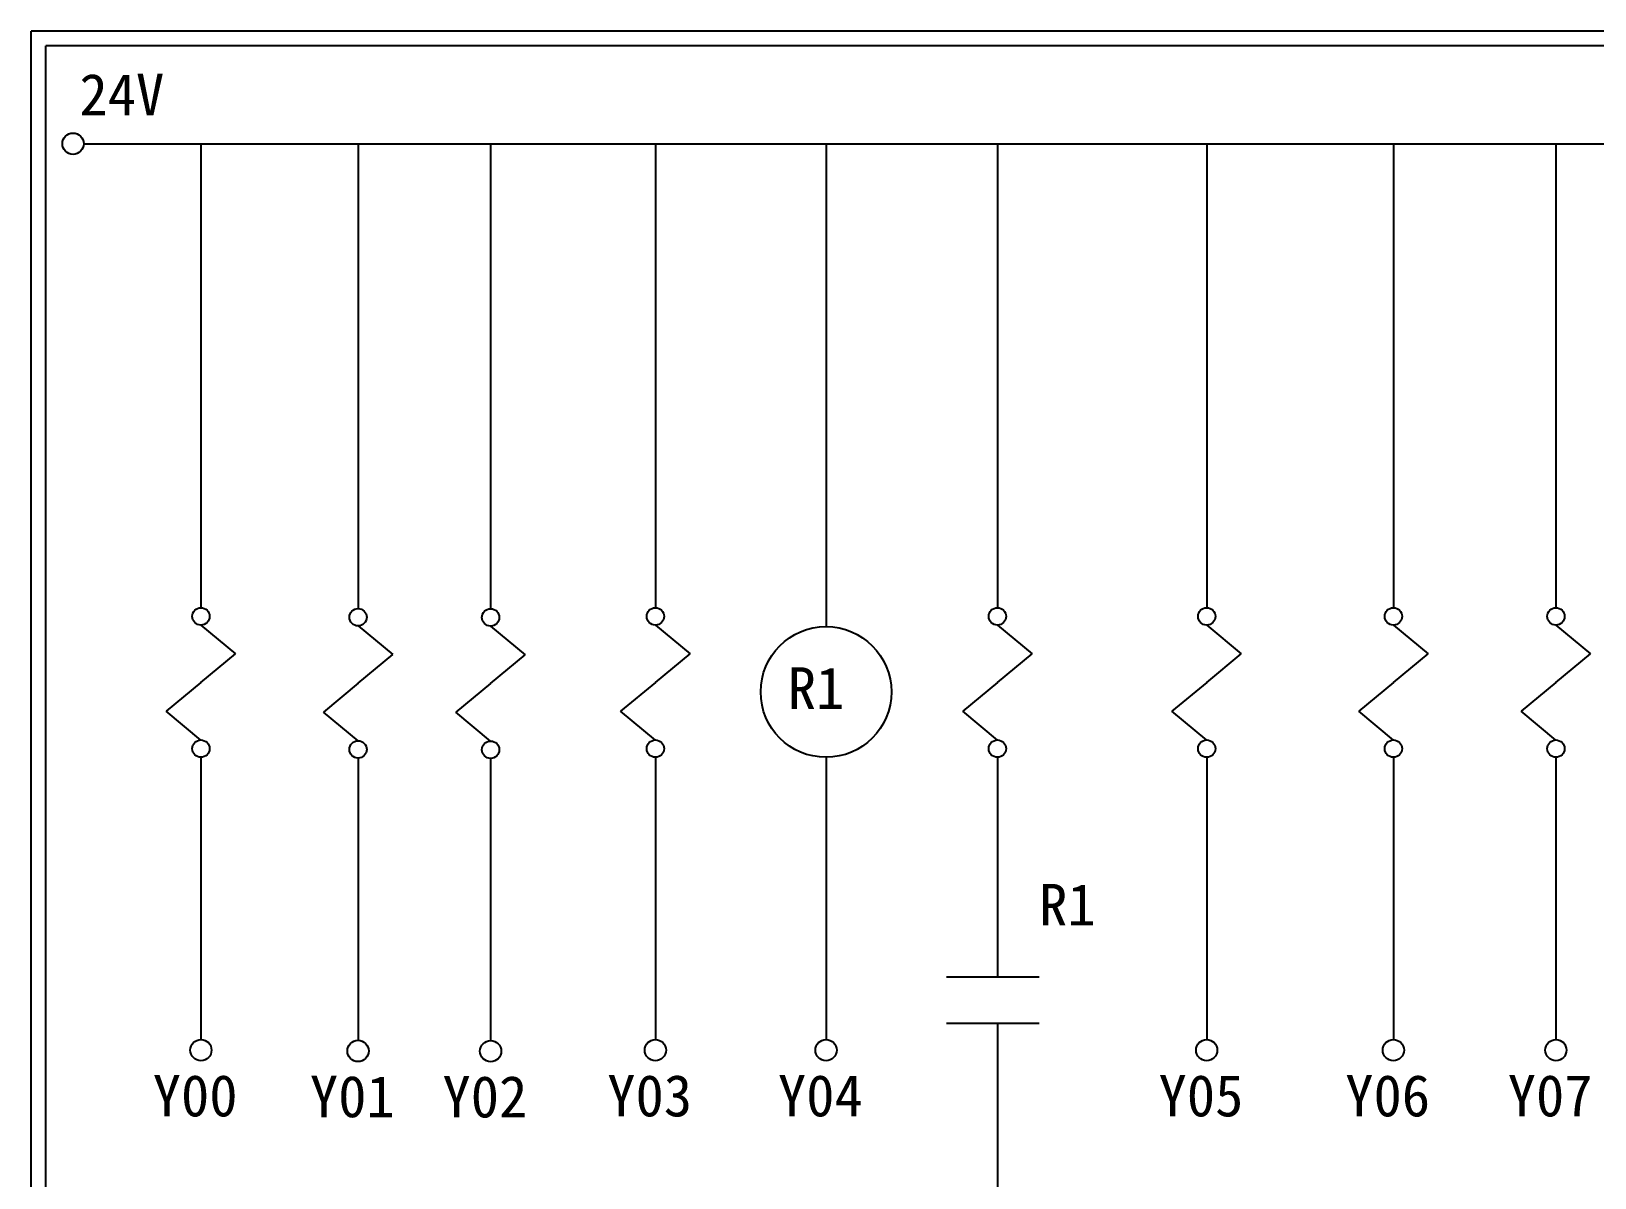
# Model space of a CAD drawing. Extents: x 889 to 1176, y 251 to 455.
# Drawn here: x 889.1 to 1024.5, y 355.8 to 455.2 of the extents above; entities that cross this region are included whole.
import ezdxf

# ---------------------------------------------------------------- set-up
doc = ezdxf.new("R2010")
doc.units = 0
doc.layers.get('0').update_dxf_attribs({"linetype": 'CONTINUOUS'})
doc.layers.add('圖框層', color=7, linetype='CONTINUOUS')
doc.layers.add('標尺寸層', color=3, linetype='CONTINUOUS')
doc.styles.add('STSL', font='kaiu.ttf')

msp = doc.modelspace()

# ---------------------------------------------------------------- linework, layer by layer
for p, q in [((968.33, 373.23), (976.36, 373.23)), ((968.33, 369.23), (976.36, 369.23)), ((972.74, 367.81), (972.74, 348.15))]:
    msp.add_line(p, q)
at = {"layer": '圖框層', "color": 7}
for p, q in [((1176.07, 455.16), (889.07, 455.16)), ((889.07, 251.2), (889.07, 455.16)), ((1174.82, 453.91), (890.32, 453.91)), ((890.32, 252.44), (890.32, 453.91))]:
    msp.add_line(p, q, dxfattribs=at)
at = {"layer": '標尺寸層', "color": 7}
for p, q in [((893.61, 445.42), (1171.21, 445.42)), ((903.76, 445.42), (903.76, 405.22)), ((917.37, 445.35), (917.37, 405.15)), ((928.85, 445.33), (928.85, 405.13)), ((943.12, 445.42), (943.12, 405.22)), ((957.9, 445.42), (957.9, 403.59)), ((972.74, 445.42), (972.74, 405.22)), ((990.86, 445.42), (990.86, 405.22)), ((1007.03, 445.42), (1007.03, 405.22)), ((1021.1, 445.42), (1021.1, 405.22)), ((903.76, 403.72), (906.76, 401.23)), ((917.37, 403.65), (920.37, 401.16)), ((928.85, 403.63), (931.85, 401.14)), ((943.12, 403.72), (946.12, 401.23)), ((972.74, 403.72), (975.74, 401.23)), ((990.86, 403.72), (993.86, 401.23)), ((1007.03, 403.72), (1010.04, 401.23)), ((1021.1, 403.72), (1024.11, 401.23)), ((903.76, 398.74), (906.76, 401.23)), ((917.37, 398.67), (920.37, 401.16)), ((928.85, 398.65), (931.85, 401.14)), ((943.12, 398.74), (946.12, 401.23)), ((972.74, 398.74), (975.74, 401.23)), ((990.86, 398.74), (993.86, 401.23)), ((1007.03, 398.74), (1010.04, 401.23)), ((1021.1, 398.74), (1024.11, 401.23)), ((903.76, 398.74), (900.75, 396.25)), ((917.37, 398.67), (914.37, 396.18)), ((928.85, 398.65), (925.84, 396.16)), ((943.12, 398.74), (940.11, 396.25)), ((972.74, 398.74), (969.73, 396.25)), ((990.86, 398.74), (987.85, 396.25)), ((1007.03, 398.74), (1004.03, 396.25)), ((1021.1, 398.74), (1018.1, 396.25)), ((903.76, 393.76), (900.75, 396.25)), ((917.37, 393.69), (914.37, 396.18)), ((928.85, 393.67), (925.84, 396.16)), ((943.12, 393.76), (940.11, 396.25)), ((972.74, 393.76), (969.73, 396.25)), ((990.86, 393.76), (987.85, 396.25)), ((1007.03, 393.76), (1004.03, 396.25)), ((1021.1, 393.76), (1018.1, 396.25)), ((903.76, 392.26), (903.76, 367.81)), ((917.37, 392.19), (917.37, 367.74)), ((928.85, 392.17), (928.85, 367.72)), ((943.12, 392.26), (943.12, 367.81)), ((957.9, 392.26), (957.9, 367.81)), ((972.74, 392.26), (972.74, 373.23)), ((990.86, 392.26), (990.86, 367.81)), ((1007.03, 392.26), (1007.03, 367.81)), ((1021.1, 392.26), (1021.1, 367.81)), ((972.74, 369.23), (972.74, 367.81))]:
    msp.add_line(p, q, dxfattribs=at)
for centre, radius in [((892.69, 445.42), 0.92), ((903.76, 404.47), 0.751), ((917.37, 404.4), 0.751), ((928.85, 404.38), 0.751), ((943.12, 404.47), 0.751), ((972.74, 404.47), 0.751), ((990.86, 404.47), 0.751), ((1007.03, 404.47), 0.751), ((1021.1, 404.47), 0.751), ((957.9, 397.92), 5.66), ((903.76, 393.01), 0.751), ((917.37, 392.94), 0.751), ((928.85, 392.92), 0.751), ((943.12, 393.01), 0.751), ((972.74, 393.01), 0.751), ((990.86, 393.01), 0.751), ((1007.03, 393.01), 0.751), ((1021.1, 393.01), 0.751), ((903.76, 366.89), 0.92), ((917.37, 366.82), 0.92), ((928.85, 366.8), 0.92), ((943.12, 366.89), 0.92), ((957.9, 366.89), 0.92), ((990.86, 366.89), 0.92), ((1007.03, 366.89), 0.92), ((1021.1, 366.89), 0.92)]:
    msp.add_circle(centre, radius, dxfattribs=at)

# ---------------------------------------------------------------- texts
at = {"layer": '圖框層', "color": 4, "style": 'STSL'}
for s, p in [('24V', (893.24, 447.88)), ('R1', (954.58, 396.46)), ('R1', (976.35, 377.69)), ('Y00', (899.59, 361.15)), ('Y01', (913.2, 361.08)), ('Y02', (924.68, 361.06)), ('Y03', (938.95, 361.15)), ('Y04', (953.73, 361.15)), ('Y05', (986.69, 361.15)), ('Y06', (1002.86, 361.15)), ('Y07', (1016.93, 361.15))]:
    msp.add_text(s, height=3.6, dxfattribs=at).set_placement(p)

doc.saveas('drawing.dxf')
